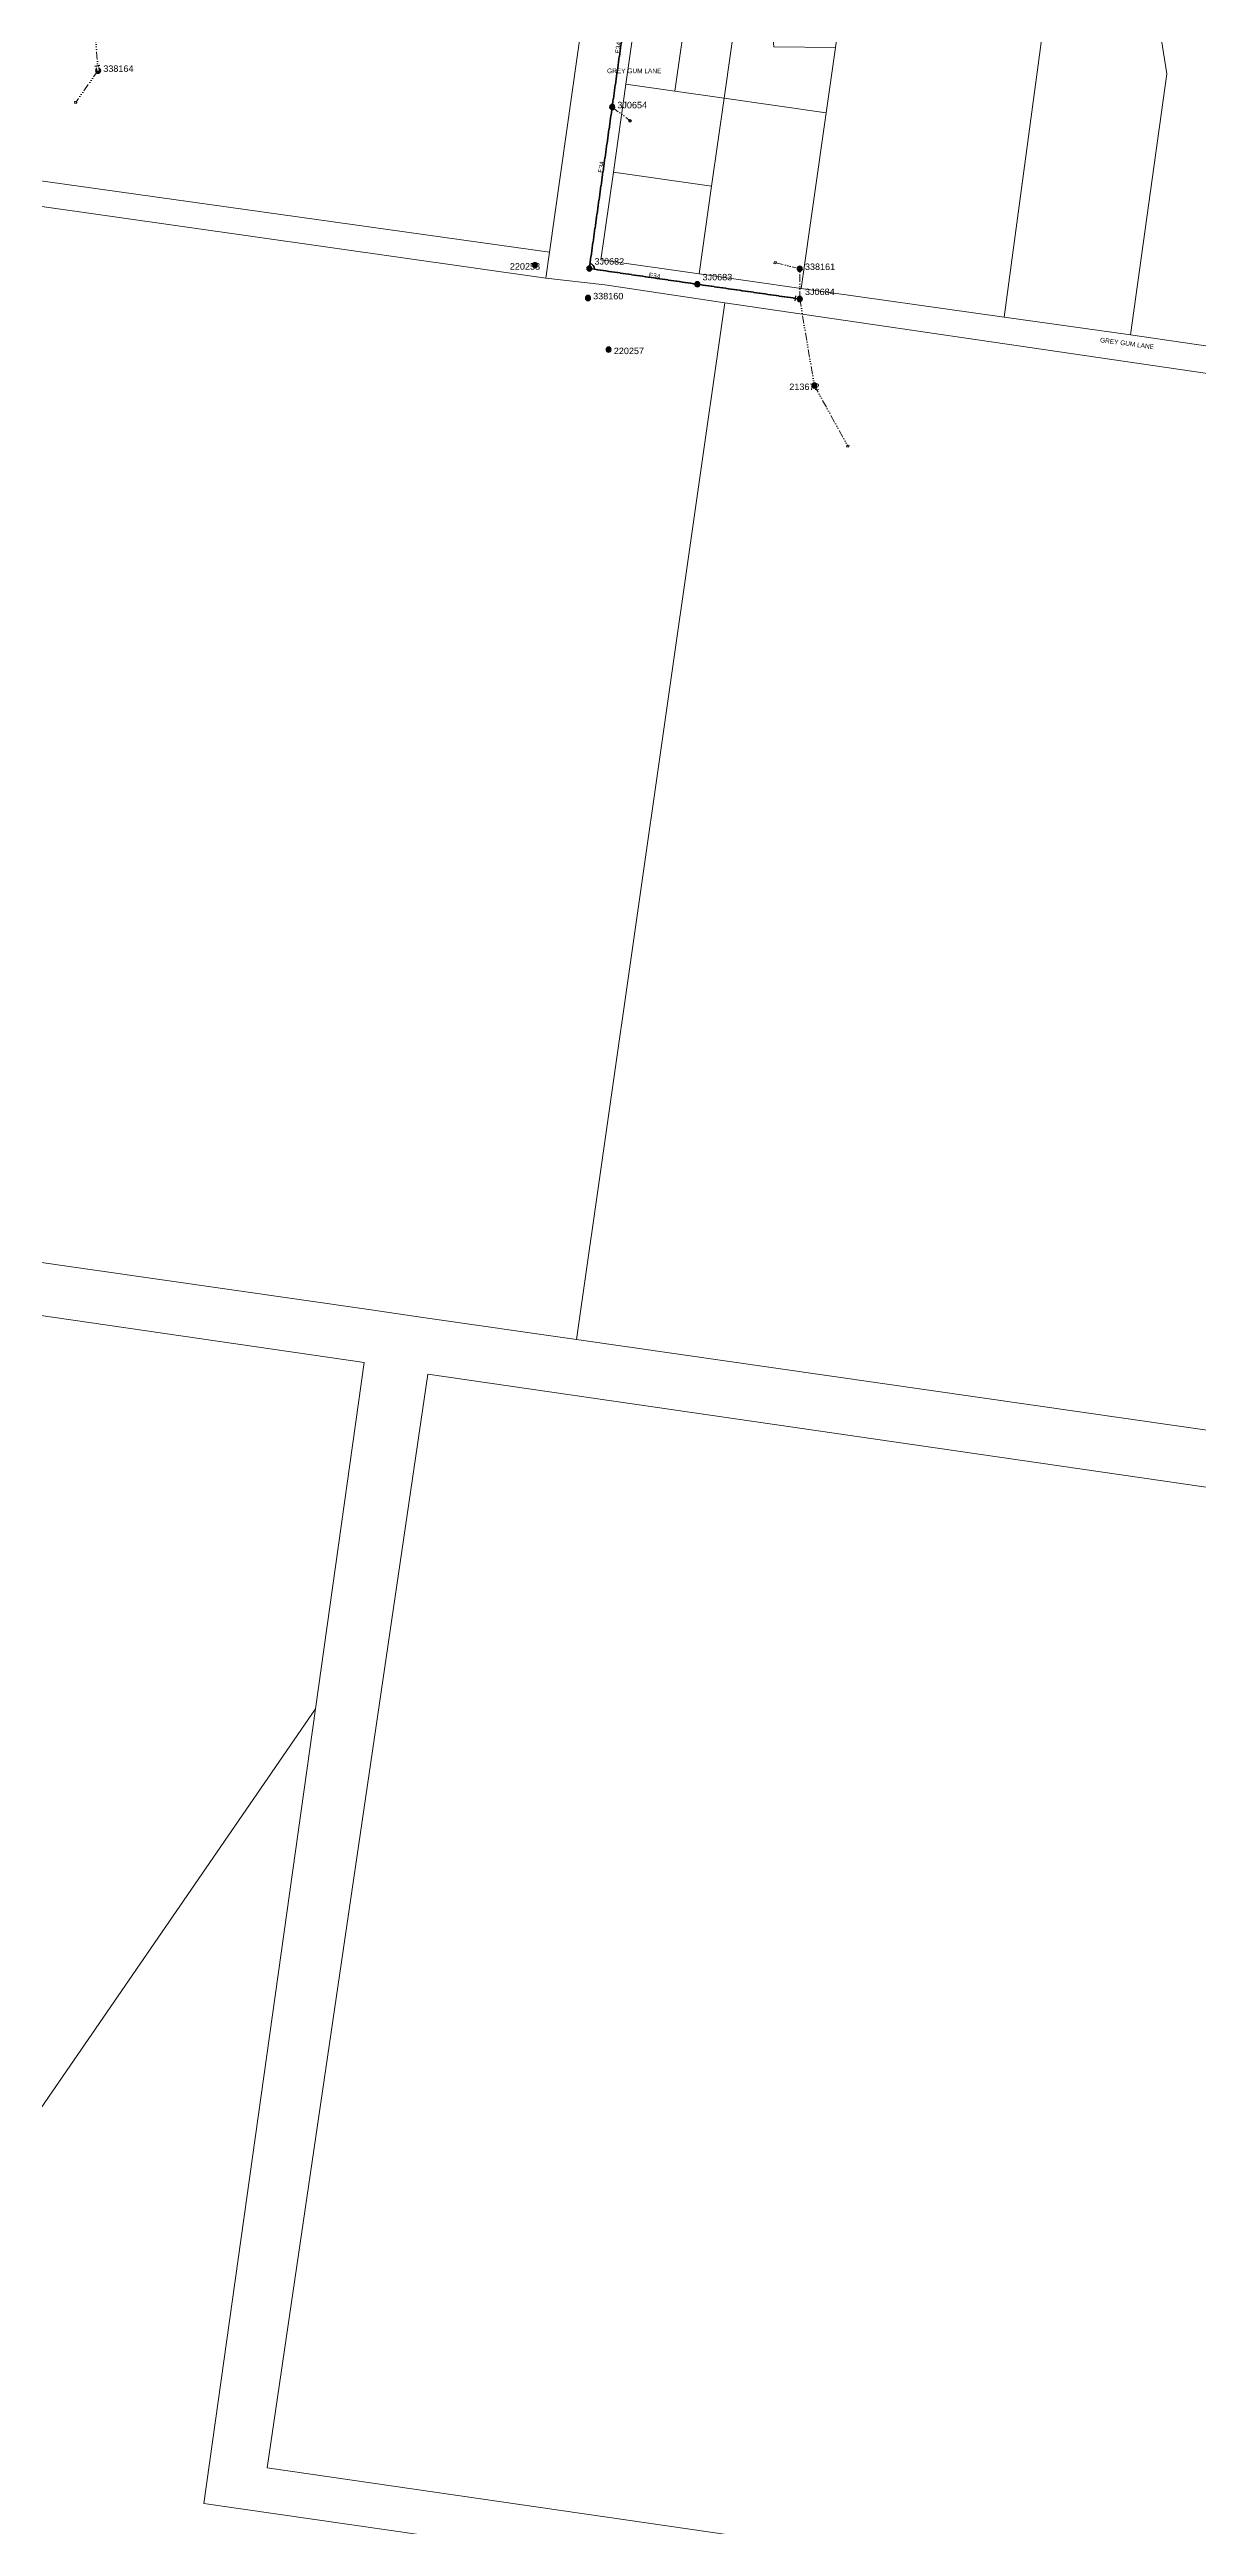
# Model space of a CAD drawing. Header units: metres. Extents: x 244561 to 254068, y 6159332 to 6162744.
# Drawn here: x 251562 to 252005, y 6160435 to 6161391 of the extents above; entities that cross this region are included whole.
import ezdxf
from ezdxf.enums import TextEntityAlignment as Align

# ---------------------------------------------------------------- set-up
doc = ezdxf.new("R2010")
doc.units = ezdxf.units.M
doc.linetypes.add('Cable Exist OH', pattern=[1, 1, 0])
doc.linetypes.add('PHANTOMX2', pattern=[6.6, 3, -0.75, 0.2, -0.75, 0.2, -0.75, 0.2, -0.75])
doc.layers.get('0').update_dxf_attribs({"color": 6})
for name, color, linetype, lineweight in [('_User_LV_Exist', 5, 'Continuous', 35), ('Cadastre Developer_SP_NEW', 92, 'Continuous', 15), ('Cadastre Land Parcels_SP_EXT', 118, 'Continuous', 15), ('Cadastre Roads_SP_EXT', 218, 'Continuous', 15), ('Mains_LV_EXT', 163, 'Continuous', 25), ('Services_SP_EXT', 42, 'PHANTOMX2', 20)]:
    doc.layers.add(name, color=color, linetype=linetype, lineweight=lineweight)
doc.layers.add('SupportsOH_SP_TR_HV_LV_SL_EXT', color=7, linetype='Continuous')
doc.styles.add('POLE_LABEL', font='arial.ttf', dxfattribs={"height": 2})
doc.styles.get("Standard").update_dxf_attribs({"font": 'arial.ttf'})

# ---------------------------------------------------------------- blocks, each defined once
blk = doc.blocks.new('CCP_EXT')
blk.add_wipeout([(0, 0.57), (0.57, 0), (0, -0.57), (-0.57, 0)])
blk.add_lwpolyline([(-0.57, 0), (0, 0.57), (0.57, 0), (0, -0.57), (-0.57, 0)])
at = {"flags": 1}
blk.add_attdef('Z', (0, 0), '', height=0.2, dxfattribs=at)
at = {"flags": 9}
for tag, p in [('CCP_TYPE', (0, 0)), ('CONSTRUCTED_VOLTAGE', (0, -0.2)), ('OPERATING_VOLTAGE', (0, -0.6)), ('ORIENTATION', (0, -0.8)), ('OWNED_BY', (0, -1)), ('STATE', (0, -1.8)), ('NO_PHASES', (0, -0.4)), ('USAGE', (0, -1.2)), ('LEGEND', (0, -1.4)), ('LIFE_SUPPORT', (0, -1.6)), ('NOTES', (0, -2))]:
    blk.add_attdef(tag, text='', height=0.2, dxfattribs=at).set_placement(p, align=Align.MIDDLE_LEFT)
blk = doc.blocks.new('POLE_EXT')
blk.add_hatch(color=256).paths.add_polyline_path([(-1, 0, 1), (1, 0, 1)])
blk.add_lwpolyline([(-1, 0, 1), (1, 0, 1)], format="xyb", close=True)
at = {"flags": 8}
blk.add_attdef('pNumber', text='', height=2, dxfattribs=at).set_placement((2.5, 2.5), align=Align.MIDDLE_CENTER)
at = {"style": 'POLE_LABEL', "flags": 9}
for tag, p in [('STRUCTURE_PLANT_NUMBER', (1.35, 0.03)), ('STREET_CODE', (1.35, -0.2))]:
    blk.add_attdef(tag, text='', height=0.2, dxfattribs=at).set_placement(p, align=Align.MIDDLE_LEFT)
at = {"flags": 1}
blk.add_attdef('Z', (1.35, -7.33), '', height=0.2, dxfattribs=at)
at = {"flags": 9}
for tag, p in [('OWNED_BY', (1.35, -0.4)), ('SPECIAL_USE', (1.35, -0.8)), ('STATE', (1.35, -1)), ('cLV', (1.35, -1.4)), ('hDepth', (1.35, -1.6)), ('hDia', (1.35, -1.8)), ('cHV', (1.35, -2)), ('cLinedev', (1.35, -3.4)), ('pExisting', (1.35, -3.8)), ('pFooting', (1.35, -4.4)), ('pNew', (1.35, -4.6)), ('pRelocate', (1.35, -5)), ('pRemove', (1.35, -5.2)), ('pReplace', (1.35, -5.4)), ('pStay', (1.35, -5.6)), ('pType', (1.35, -5.8)), ('cspan', (1.35, -6)), ('STREETNAME', (1.35, -6.2)), ('SUBURB', (1.35, -6.4)), ('OPERATED_BY', (1.36, -7.01)), ('PARENT', (1.35, -0.6)), ('USAGE', (1.35, -1.2)), ('LBRACKET', (1.35, -2.2)), ('LExisting', (1.35, -2.4)), ('LANTNUMBER', (1.35, -2.6)), ('LOther', (1.35, -2.8)), ('LRemove', (1.35, -3)), ('LEGEND', (1.35, -3.2)), ('LOCATION', (1.35, -3.6)), ('PFNUMBER', (1.35, -4)), ('NEWPFNUMBER', (1.35, -4.2)), ('NOTES', (1.35, -6.6)), ('MAINTAINED_BY', (1.36, -6.81))]:
    blk.add_attdef(tag, text='', height=0.2, dxfattribs=at).set_placement(p, align=Align.MIDDLE_LEFT)
blk = doc.blocks.new('End Shackle_EXT')
blk.add_wipeout([(0, 0.25), (1.81, 0.25), (1.82, -0.25), (0, -0.25)])
blk.add_line((1.81, -1), (1.81, 1))
at = {"flags": 1}
blk.add_attdef('Z', (0, 0), '', height=0.2, dxfattribs=at)
at = {"flags": 9}
for tag, p in [('CONNECTOR_TYPE', (0, 0)), ('CONSTRUCTED_VOLTAGE', (0, -0.2)), ('OPERATING_VOLTAGE', (0, -0.6)), ('ORIENTATION', (0, -0.8)), ('OWNED_BY', (0, -1)), ('STATE', (0, -1.2)), ('NO_PHASES', (0, -0.4)), ('USAGE', (0, -1.4)), ('NOTES', (0, -1.6))]:
    blk.add_attdef(tag, text='', height=0.2, dxfattribs=at).set_placement(p, align=Align.MIDDLE_LEFT)

msp = doc.modelspace()

# ---------------------------------------------------------------- linework, layer by layer
at = {"layer": '_User_LV_Exist', "linetype": 'Cable Exist OH'}
msp.add_lwpolyline([(251778.64, 6161369.1626), (251769.8011, 6161306.8174)], dxfattribs=at)
at = {"layer": '_User_LV_Exist', "linetype": 'Continuous'}
msp.add_lwpolyline([(251771.7828, 6161306.5369, 0.41049088), (251770.078, 6161308.6759)], format="xyb", dxfattribs=at)
at = {"layer": 'Cadastre Developer_SP_NEW', "linetype": 'Continuous'}
for points in [[(251992.5824, 6161381.9071), (251978.6222, 6161470.4755), (251954.3227, 6161466.2636), (251945.693, 6161405.5248), (251929.7845, 6161288.0668), (251978.5865, 6161281.192), (251992.5824, 6161381.9071)], [(251983.1293, 6161471.2315), (251978.6222, 6161470.4755), (251992.5824, 6161381.9071), (251978.5865, 6161281.192), (252049.7102, 6161270.8032), (252055.1568, 6161308.5275), (252061.387, 6161351.6725), (252066.4178, 6161386.5159), (252070.7298, 6161416.3811), (252071.2603, 6161420.0445), (252054.8372, 6161418.5065), (252036.7573, 6161416.8145), (252015.1571, 6161414.793), (251992.614, 6161411.0125), (251983.1293, 6161471.2315)], [(251832.1046, 6161445.2398), (251812.291, 6161441.7542), (251802.869, 6161375.228), (251821.8159, 6161372.5344), (251832.1046, 6161445.2398)], [(251864.7765, 6161392.1536), (251840.9385, 6161392.3812), (251836.0665, 6161445.9374), (251832.1046, 6161445.2398), (251821.8159, 6161372.5344), (251861.2129, 6161366.9576), (251864.7765, 6161392.1536)], [(251812.291, 6161441.7542), (251792.4782, 6161438.2686), (251783.922, 6161377.9226), (251802.869, 6161375.228), (251812.291, 6161441.7542)], [(251754.4115, 6161313.072), (251443.4737, 6161356.7434), (251427.7647, 6161348.6665), (251552.3107, 6161331.5863), (251553.8782, 6161331.3649), (251556.8043, 6161330.9491), (251753.0187, 6161303.109), (251754.4115, 6161313.072)], [(251817.0065, 6161338.6631), (251779.1187, 6161344.0445), (251774.3217, 6161310.2074), (251812.1909, 6161304.7518), (251817.0065, 6161338.6631)], [(251822.109, 6161293.5329), (251775.7675, 6161300.5408), (251753.0187, 6161303.109), (251556.8043, 6161330.9491), (251553.8782, 6161331.3649), (251552.3107, 6161331.5863), (251545.8176, 6161285.0721), (251537.0766, 6161223.3185), (251532.5075, 6161191.0407), (251527.911, 6161158.5652), (251523.1691, 6161125.2578), (251517.8855, 6161088.0367), (251513.6773, 6161058.3341), (251495.7917, 6160932.0952), (251496.5743, 6160931.9829), (251685.6252, 6160904.7979), (251705.6622, 6160901.8961), (251764.8923, 6160893.318), (251822.109, 6161293.5329)], [(251664.211, 6160750.7809), (251682.9896, 6160884.469), (251492.8697, 6160912.1904), (251311.8539, 6160613.6851), (251014.8325, 6160630.9504), (250920.0445, 6160443.2752), (250886.2326, 6160376.3294), (250903.3631, 6160373.8942), (251313.8705, 6160315.5399), (251310.0866, 6160287.1302), (251337.6082, 6160275.6361), (251664.211, 6160750.7809)], [(252531.5985, 6160114.3158), (252566.1306, 6160350.1747), (252302.0876, 6160387.8785), (252340.2969, 6160651.0103), (252291.3142, 6160713.0655), (252281.334, 6160796.6519), (251707.5324, 6160880.0048), (251645.4953, 6160457.8441), (252027.3735, 6160402.3732), (251980.755, 6160088.766), (252377.9877, 6160032.239), (252516.6916, 6160012.5024), (252531.5985, 6160114.3158)], [(252531.5985, 6160114.3158), (252566.1306, 6160350.1747), (252302.0876, 6160387.8785), (252340.2969, 6160651.0103), (252291.3142, 6160713.0655), (252281.334, 6160796.6519), (251707.5324, 6160880.0048), (251645.4953, 6160457.8441), (252027.3735, 6160402.3732), (251980.755, 6160088.766), (252377.9877, 6160032.239), (252516.6916, 6160012.5024), (252531.5985, 6160114.3158)], [(251877.1295, 6160407.0636), (251621.1206, 6160444.0131), (251664.211, 6160750.7809), (251337.6082, 6160275.6361), (251346.8367, 6160271.783), (251389.8641, 6160245.3926), (251438.4632, 6160206.0603), (251474.8796, 6160168.1737), (251488.349, 6160147.7683), (251877.1295, 6160407.0636)]]:
    msp.add_lwpolyline(points, close=True, dxfattribs=at)
at = {"layer": 'Cadastre Land Parcels_SP_EXT', "linetype": 'Continuous'}
for points in [[(251992.5824, 6161381.9071), (251978.6222, 6161470.4755), (251954.3227, 6161466.2636), (251945.693, 6161405.5248), (251929.7845, 6161288.0668), (251978.5865, 6161281.192), (251992.5824, 6161381.9071)], [(251983.1293, 6161471.2315), (251978.6222, 6161470.4755), (251992.5824, 6161381.9071), (251978.5865, 6161281.192), (252049.7102, 6161270.8032), (252055.1568, 6161308.5275), (252061.387, 6161351.6725), (252066.4178, 6161386.5159), (252070.7298, 6161416.3811), (252071.2603, 6161420.0445), (252054.8372, 6161418.5065), (252036.7573, 6161416.8145), (252015.1571, 6161414.793), (251992.614, 6161411.0125), (251983.1293, 6161471.2315)], [(251832.1046, 6161445.2398), (251812.291, 6161441.7542), (251802.869, 6161375.228), (251821.8159, 6161372.5344), (251832.1046, 6161445.2398)], [(251864.7765, 6161392.1536), (251840.9385, 6161392.3812), (251836.0665, 6161445.9374), (251832.1046, 6161445.2398), (251821.8159, 6161372.5344), (251861.2129, 6161366.9576), (251864.7765, 6161392.1536)], [(251812.291, 6161441.7542), (251792.4782, 6161438.2686), (251783.922, 6161377.9226), (251802.869, 6161375.228), (251812.291, 6161441.7542)], [(251771.6998, 6161435.0068), (251677.8494, 6161418.0956), (251658.1528, 6161414.6059), (251501.9061, 6161386.8768), (251443.4737, 6161356.7434), (251754.4115, 6161313.072), (251771.6998, 6161435.0068)], [(251945.693, 6161405.5248), (251929.6287, 6161406.1179), (251905.4801, 6161407.006), (251886.0792, 6161403.5874), (251865.8902, 6161400.0271), (251864.7765, 6161392.1536), (251861.2129, 6161366.9576), (251851.5936, 6161299.0758), (251929.7845, 6161288.0668), (251945.693, 6161405.5248)], [(251821.8159, 6161372.5344), (251802.869, 6161375.228), (251783.922, 6161377.9226), (251779.1187, 6161344.0445), (251817.0065, 6161338.6631), (251821.8159, 6161372.5344)], [(251861.2129, 6161366.9576), (251821.8159, 6161372.5344), (251817.0065, 6161338.6631), (251812.1909, 6161304.7518), (251851.5936, 6161299.0758), (251861.2129, 6161366.9576)], [(251754.4115, 6161313.072), (251443.4737, 6161356.7434), (251427.7647, 6161348.6665), (251552.3107, 6161331.5863), (251553.8782, 6161331.3649), (251556.8043, 6161330.9491), (251753.0187, 6161303.109), (251754.4115, 6161313.072)], [(251817.0065, 6161338.6631), (251779.1187, 6161344.0445), (251774.3217, 6161310.2074), (251812.1909, 6161304.7518), (251817.0065, 6161338.6631)], [(251822.109, 6161293.5329), (251775.7675, 6161300.5408), (251753.0187, 6161303.109), (251556.8043, 6161330.9491), (251553.8782, 6161331.3649), (251552.3107, 6161331.5863), (251545.8176, 6161285.0721), (251537.0766, 6161223.3185), (251532.5075, 6161191.0407), (251527.911, 6161158.5652), (251523.1691, 6161125.2578), (251517.8855, 6161088.0367), (251513.6773, 6161058.3341), (251495.7917, 6160932.0952), (251496.5743, 6160931.9829), (251685.6252, 6160904.7979), (251705.6622, 6160901.8961), (251764.8923, 6160893.318), (251822.109, 6161293.5329)], [(252057.8537, 6161143.3569), (252056.1134, 6161183.7561), (252059.2328, 6161258.8379), (251822.109, 6161293.5329), (251764.8923, 6160893.318), (252016.9491, 6160857.0803), (252057.8537, 6161143.3569)], [(251664.211, 6160750.7809), (251682.9896, 6160884.469), (251492.8697, 6160912.1904), (251311.8539, 6160613.6851), (251014.8325, 6160630.9504), (250920.0445, 6160443.2752), (250886.2326, 6160376.3294), (250903.3631, 6160373.8942), (251313.8705, 6160315.5399), (251310.0866, 6160287.1302), (251337.6082, 6160275.6361), (251664.211, 6160750.7809)], [(252531.5985, 6160114.3158), (252566.1306, 6160350.1747), (252302.0876, 6160387.8785), (252340.2969, 6160651.0103), (252291.3142, 6160713.0655), (252281.334, 6160796.6519), (251707.5324, 6160880.0048), (251645.4953, 6160457.8441), (252027.3735, 6160402.3732), (251980.755, 6160088.766), (252377.9877, 6160032.239), (252516.6916, 6160012.5024), (252531.5985, 6160114.3158)], [(252531.5985, 6160114.3158), (252566.1306, 6160350.1747), (252302.0876, 6160387.8785), (252340.2969, 6160651.0103), (252291.3142, 6160713.0655), (252281.334, 6160796.6519), (251707.5324, 6160880.0048), (251645.4953, 6160457.8441), (252027.3735, 6160402.3732), (251980.755, 6160088.766), (252377.9877, 6160032.239), (252516.6916, 6160012.5024), (252531.5985, 6160114.3158)], [(251877.1295, 6160407.0636), (251621.1206, 6160444.0131), (251664.211, 6160750.7809), (251337.6082, 6160275.6361), (251346.8367, 6160271.783), (251389.8641, 6160245.3926), (251438.4632, 6160206.0603), (251474.8796, 6160168.1737), (251488.349, 6160147.7683), (251877.1295, 6160407.0636)]]:
    msp.add_lwpolyline(points, close=True, dxfattribs=at)
at = {"layer": 'Mains_LV_EXT', "linetype": 'Cable Exist OH'}
msp.add_lwpolyline([(251778.64, 6161369.1626), (251769.8011, 6161306.8174)], dxfattribs=at)
at = {"layer": 'Mains_LV_EXT', "linetype": 'Continuous'}
msp.add_lwpolyline([(251771.7828, 6161306.5369, 0.41049088), (251770.078, 6161308.6759)], format="xyb", dxfattribs=at)
at = {"layer": 'Services_SP_EXT'}
for points in [[(251577.7688, 6161416.7788), (251580.3476, 6161383.2097)], [(251851.0084, 6161295.063), (251856.61, 6161261.6471)]]:
    msp.add_lwpolyline(points, dxfattribs=at)

# ---------------------------------------------------------------- block references
at = {"layer": 'SupportsOH_SP_TR_HV_LV_SL_EXT'}
ref = msp.add_blockref('POLE_EXT', (251580.3476, 6161383.2097), dxfattribs=at)
ref.add_attrib('ASSET_NUM', '338164', dxfattribs={"layer": '0', "height": 2.5, "style": 'POLE_LABEL'}).set_placement((251582.3476, 6161383.9597), align=Align.MIDDLE_LEFT)
ref = msp.add_blockref('POLE_EXT', (251748.8278, 6161308.1286), dxfattribs=at)
ref.add_attrib('ASSET_NUM', '220258', dxfattribs={"layer": '0', "height": 2.5, "style": 'POLE_LABEL'}).set_placement((251750.8278, 6161308.8786), align=Align.TOP_RIGHT)
ref = msp.add_blockref('POLE_EXT', (251769.8012, 6161306.8174), dxfattribs=at)
ref.add_attrib('ASSET_NUM', '3J0682', dxfattribs={"layer": '0', "height": 2.5, "style": 'POLE_LABEL'}).set_placement((251771.8012, 6161307.5674), align=Align.BOTTOM_LEFT)
ref = msp.add_blockref('POLE_EXT', (251811.5033, 6161300.734), dxfattribs=at)
ref.add_attrib('ASSET_NUM', '3J0683', dxfattribs={"layer": '0', "height": 2.5, "style": 'POLE_LABEL'}).set_placement((251813.5033, 6161301.484), align=Align.BOTTOM_LEFT)
ref = msp.add_blockref('POLE_EXT', (251850.9876, 6161306.7323), dxfattribs=at)
ref.add_attrib('ASSET_NUM', '338161', dxfattribs={"layer": '0', "height": 2.5, "style": 'POLE_LABEL'}).set_placement((251852.9876, 6161307.4823), align=Align.MIDDLE_LEFT)
ref = msp.add_blockref('POLE_EXT', (251769.2922, 6161295.4121), dxfattribs=at)
ref.add_attrib('ASSET_NUM', '338160', dxfattribs={"layer": '0', "height": 2.5, "style": 'POLE_LABEL'}).set_placement((251771.2922, 6161296.1621), align=Align.MIDDLE_LEFT)
ref = msp.add_blockref('POLE_EXT', (251851.0084, 6161295.063), dxfattribs=at)
ref.add_attrib('ASSET_NUM', '3J0684', dxfattribs={"layer": '0', "height": 2.5, "style": 'POLE_LABEL'}).set_placement((251853.0084, 6161295.813), align=Align.BOTTOM_LEFT)
ref = msp.add_blockref('POLE_EXT', (251777.262, 6161275.512), dxfattribs=at)
ref.add_attrib('ASSET_NUM', '220257', dxfattribs={"layer": '0', "height": 2.5, "style": 'POLE_LABEL'}).set_placement((251779.262, 6161276.262), align=Align.TOP_LEFT)
ref = msp.add_blockref('POLE_EXT', (251856.61, 6161261.647), dxfattribs=at)
ref.add_attrib('ASSET_NUM', '213672', dxfattribs={"layer": '0', "height": 2.5, "style": 'POLE_LABEL'}).set_placement((251858.61, 6161262.397), align=Align.TOP_RIGHT)

# ---------------------------------------------------------------- texts
at = {"layer": 'Cadastre Roads_SP_EXT'}
msp.add_text('GREY GUM LANE', height=1.8, dxfattribs=at).set_placement((251776.6686, 6161382.2211))
msp.add_text('GREY GUM LANE', height=1.8, rotation=352.4921245, dxfattribs=at).set_placement((251966.7443, 6161278.3729))
at = {"layer": 'Mains_LV_EXT'}
for rotation, p in [(82.7047755, (251781.5535, 6161389.7116)), (82.7047755, (251775.0266, 6161343.6754)), (351.3361041, (251792.6367, 6161303.4862))]:
    msp.add_text('E34', height=1.8, rotation=rotation, dxfattribs=at).set_placement(p)

# ---------------------------------------------------------------- next in the draw order: block references
at = {"layer": 'Services_SP_EXT'}
for p, rotation in [((251571.7416, 6161370.9159), 233.820533366374), ((251841.495, 6161309.0681), 121.4600262933503), ((251869.504, 6161238.286), 297.7334478314306)]:
    msp.add_blockref('CCP_EXT', p, dxfattribs=dict(at, rotation=rotation))
msp.add_blockref('CCP_EXT', (251785.5148, 6161363.8273), dxfattribs=at)

# ---------------------------------------------------------------- next in the draw order: linework, layer by layer
at = {"layer": '_User_LV_Exist', "linetype": 'Cable Exist OH'}
msp.add_lwpolyline([(251781.4981, 6161452.6941), (251786.3989, 6161423.8854), (251784.9497, 6161413.6652), (251778.64, 6161369.1626)], dxfattribs=at)
at = {"layer": 'Cadastre Developer_SP_NEW', "linetype": 'Continuous'}
msp.add_lwpolyline([(251821.8159, 6161372.5344), (251802.869, 6161375.228), (251783.922, 6161377.9226), (251779.1187, 6161344.0445), (251817.0065, 6161338.6631), (251821.8159, 6161372.5344)], close=True, dxfattribs=at)
at = {"layer": 'Mains_LV_EXT', "linetype": 'Cable Exist OH'}
msp.add_lwpolyline([(251781.4981, 6161452.6941), (251786.3989, 6161423.8854), (251784.9497, 6161413.6652), (251778.64, 6161369.1626)], dxfattribs=at)
at = {"layer": 'Services_SP_EXT'}
for points in [[(251580.3476, 6161383.2097), (251571.7416, 6161370.9158)], [(251778.64, 6161369.1627), (251785.5148, 6161363.8273)], [(251851.0084, 6161295.063), (251850.9877, 6161306.7324), (251841.4949, 6161309.0682)], [(251856.61, 6161261.647), (251869.504, 6161238.286)]]:
    msp.add_lwpolyline(points, dxfattribs=at)

# ---------------------------------------------------------------- next in the draw order: block references
at = {"layer": 'SupportsOH_SP_TR_HV_LV_SL_EXT'}
ref = msp.add_blockref('POLE_EXT', (251778.64, 6161369.1627), dxfattribs=at)
ref.add_attrib('ASSET_NUM', '3J0654', dxfattribs={"layer": '0', "height": 2.5, "style": 'POLE_LABEL'}).set_placement((251780.64, 6161369.9127), align=Align.MIDDLE_LEFT)

# ---------------------------------------------------------------- next in the draw order: block references
at = {"layer": 'Mains_LV_EXT'}
for p, rotation in [((251580.3476, 6161383.2098), 100.0576569361344), ((251851.0084, 6161295.063), 171.4085641585938)]:
    msp.add_blockref('End Shackle_EXT', p, dxfattribs=dict(at, rotation=rotation))

# ---------------------------------------------------------------- next in the draw order: linework, layer by layer
at = {"layer": '_User_LV_Exist', "linetype": 'Cable Exist OH'}
msp.add_lwpolyline([(251769.8011, 6161306.8174), (251811.5033, 6161300.734), (251851.0084, 6161295.063)], dxfattribs=at)
at = {"layer": 'Cadastre Developer_SP_NEW', "linetype": 'Continuous'}
for points in [[(251771.6998, 6161435.0068), (251677.8494, 6161418.0956), (251658.1528, 6161414.6059), (251501.9061, 6161386.8768), (251443.4737, 6161356.7434), (251754.4115, 6161313.072), (251771.6998, 6161435.0068)], [(251945.693, 6161405.5248), (251929.6287, 6161406.1179), (251905.4801, 6161407.006), (251886.0792, 6161403.5874), (251865.8902, 6161400.0271), (251864.7765, 6161392.1536), (251861.2129, 6161366.9576), (251851.5936, 6161299.0758), (251929.7845, 6161288.0668), (251945.693, 6161405.5248)], [(251861.2129, 6161366.9576), (251821.8159, 6161372.5344), (251817.0065, 6161338.6631), (251812.1909, 6161304.7518), (251851.5936, 6161299.0758), (251861.2129, 6161366.9576)], [(252057.8537, 6161143.3569), (252056.1134, 6161183.7561), (252059.2328, 6161258.8379), (251822.109, 6161293.5329), (251764.8923, 6160893.318), (252016.9491, 6160857.0803), (252057.8537, 6161143.3569)]]:
    msp.add_lwpolyline(points, close=True, dxfattribs=at)
at = {"layer": 'Mains_LV_EXT', "linetype": 'Cable Exist OH'}
msp.add_lwpolyline([(251769.8011, 6161306.8174), (251811.5033, 6161300.734), (251851.0084, 6161295.063)], dxfattribs=at)

doc.saveas('drawing.dxf')
